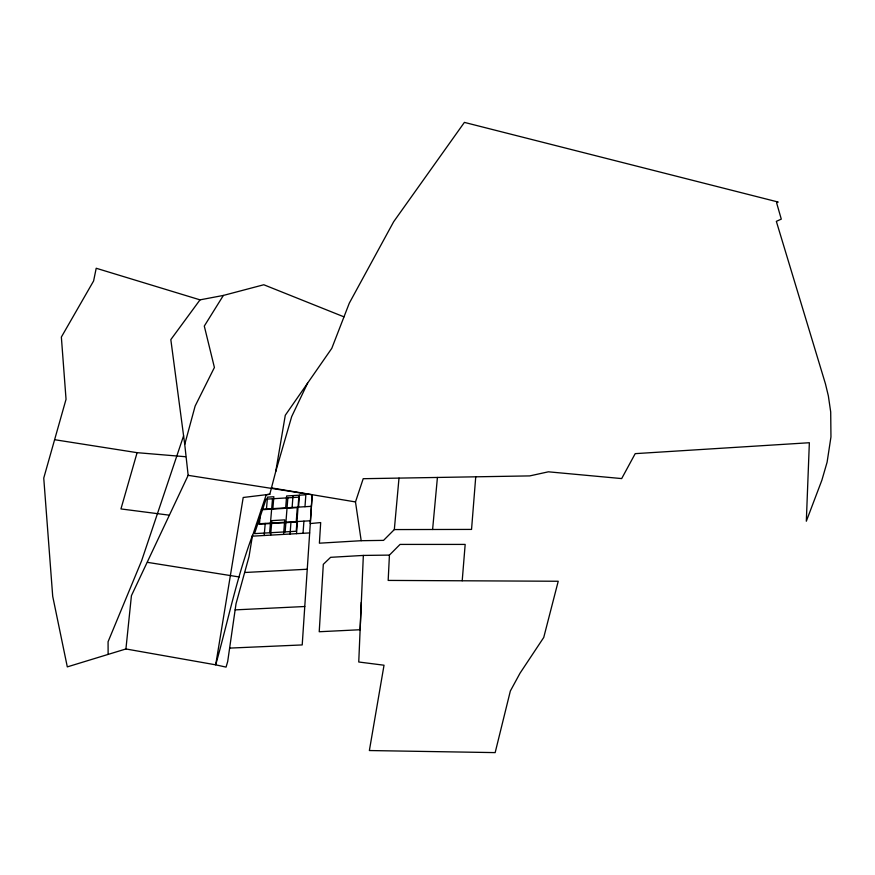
<?xml version="1.0" encoding="UTF-8"?>
<svg xmlns="http://www.w3.org/2000/svg" width="875" height="875" viewBox="0 0 875 875"><rect width="100%" height="100%" fill="white"/><g stroke="black" fill="none" stroke-linecap="round" stroke-linejoin="round"><path stroke-width="1.31" d="M361.287 602.328L358.75 662.003L384.027 665.219L369.37 750.542L495.163 752.609L510.344 691.009L520.045 673.159L543.736 637.47L558.228 581.252L388.172 580.42L389.43 555.1L400.05 544.414L465.172 544.414L462.208 580.781M363.344 555.428L360.128 629.737L319.222 631.739L323.312 564.32L330.619 557.32L363.344 555.428L389.43 555.1M343.995 316.859L263.791 284.758L223.377 295.433L200.025 299.852L96.206 268.253L93.603 280.952L61.359 337.061L66.041 399.295L43.75 478.078L52.708 596.302L67.309 666.881L125.923 648.966L131.425 595.678L188.158 475.333L312.211 494.78L302.214 644.93L229.633 648.102M312.167 494.758L310.253 523.556L320.688 522.572L319.397 543.189L361.189 540.706L383.545 540.378L394.33 529.572L399 478.1M303.034 533.291L303.92 521.15M304.981 506.712L305.856 494.791L286.628 495.972L285.677 507.872M296.538 533.663L297.456 521.522M298.539 507.095L299.436 495.184M290.052 534.023L290.981 521.905M292.108 507.489L293.027 495.578M283.566 534.395L284.725 519.87L271.852 520.625L270.637 535.128M285.152 531.88L287.853 497.831M475.737 476.809L471.548 529.419L394.33 529.572M269.642 532.766L272.519 498.772M272.858 508.638L273.864 496.748L267.488 497.142L266.47 509.02M264.184 535.5L265.223 523.403M260.094 516.972L259.459 524.18L296.231 522.036L297.281 507.609L262.522 509.688M432.6 529.495L437.423 477.455M309.641 532.919L252.383 536.167L266.252 494.703L269.806 494.244L275.756 471.45L285.283 415.275L331.789 348.338L349.289 303.177L393.652 221.747L464.395 122.391L778.192 202.048L776.617 202.891L781.288 219.122L776.344 221.353L825.442 383.83L828.352 395.883L830.703 411.961L830.955 436.942L827.105 462.175L821.877 480.2L806.323 521.216L809.353 442.728L635.206 453.644L621.677 478.581L548.384 471.811L529.758 475.902L363.202 478.702L355.491 501.933L361.189 540.706M188.158 475.333L184.734 444.412L195.136 406.055L214.408 367.478L204.291 326.08L223.377 295.433M185.555 456.728L137.102 452.67L120.947 508.933L169.291 515.178M275.756 471.45L291.681 416.587L307.584 383.184M183.597 435.794L141.597 560.82L108.073 641.747L108.128 654.413M200.025 299.852L170.822 339.609L184.734 444.412M269.806 494.266L243.206 497.481L215.698 664.836L226.056 667.111L227.686 661.566L236.02 603.739L249.036 556.566L252.514 535.325C236.731 577.489 227.861 621.677 215.698 664.836L125.923 648.966M261.363 509.327L311.434 506.33M256.484 523.917L310.461 520.767M244.639 572.502L307.234 569.242M235.134 609.875L304.762 606.517M147.481 562.352L239.236 576.975M54.611 439.698L137.102 452.67M355.491 501.933L271.447 487.9M298.802 497.164L296.231 531.256L254.527 533.63L266.044 499.166L298.802 497.164"/></g></svg>
